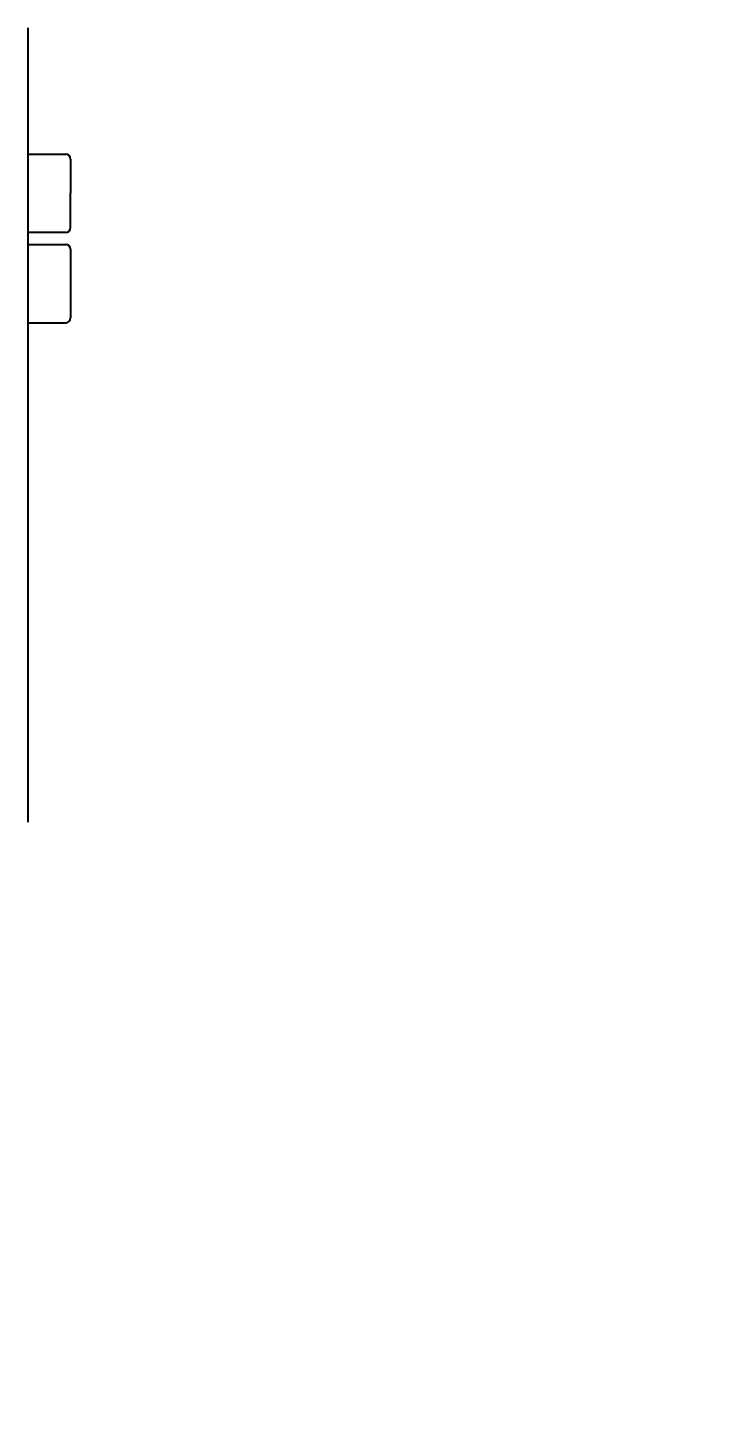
# Model space of a CAD drawing. Extents: x -1201378 to 2367219, y -619313 to 244905.
# Drawn here: x 1262694.5 to 1262873.7, y 142962.9 to 143326.2 of the extents above; entities that cross this region are included whole.
import ezdxf

# ---------------------------------------------------------------- set-up
doc = ezdxf.new("R2010")
doc.units = 0
doc.header["$LTSCALE"] = 1000
doc.layers.get('0').update_dxf_attribs({"linetype": 'CONTINUOUS'})
doc.layers.get('Defpoints').update_dxf_attribs({"linetype": 'CONTINUOUS'})
doc.layers.add('A-LIN-V', color=9, linetype='CONTINUOUS')
doc.layers.add('EWHS5T6M-2', color=7, linetype='CONTINUOUS')
doc.layers.add('S-dim', color=81, linetype='CONTINUOUS', lineweight=0)
doc.styles.add('SS1', font='tj-romans1.shx', dxfattribs={"width": 0.7, "bigfont": 'tj-hztxt1.shx'})
doc.dimstyles.new('S-150-ARCHI', dxfattribs={"dimscale": 150, "dimtxt": 3, "dimasz": 2, "dimexe": 2, "dimexo": 2, "dimgap": 1, "dimtad": 1, "dimdec": 0, "dimzin": 0, "dimdsep": 46, "dimtxsty": 'SS1', "dimblk1": 'TT', "dimblk2": 'TT', "dimsah": 1, "dimcen": 1, "dimclrd": 256, "dimclre": 256, "dimclrt": 256, "dimadec": 0, "dimazin": 0, "dimtfac": 1, "dimtdec": 0, "dimtix": 1, "dimtmove": 2, "dimatfit": 0, "dimldrblk": 'TT', "dimfxl": 2, "dimtolj": 1, "dimtzin": 0, "dimarcsym": 0})

# ---------------------------------------------------------------- blocks, each defined once
blk = doc.blocks.new('b234swerwr-M')
at = {"layer": 'EWHS5T6M-2', "color": 4, "linetype": 'Continuous'}
for p, q in [((1568874.37, 575675.41), (1568874.37, 575620.41)), ((1568874.37, 575675.41), (1568874.37, 575620.41)), ((1568874.37, 575642.41), (1568884.27, 575642.41)), ((1568874.37, 575642.41), (1568884.27, 575642.41)), ((1568885.53, 575641.15), (1568885.53, 575632.2)), ((1568885.53, 575641.15), (1568885.53, 575632.2)), ((1568885.53, 575637.59), (1568885.53, 575637.59)), ((1568885.53, 575637.59), (1568885.53, 575637.59)), ((1568885.53, 575623.24), (1568885.53, 575632.2)), ((1568885.53, 575623.24), (1568885.53, 575632.2)), ((1568884.27, 575621.98), (1568874.37, 575621.98)), ((1568884.27, 575621.98), (1568874.37, 575621.98)), ((1568874.37, 575620.41), (1568874.37, 575475.45)), ((1568874.37, 575620.41), (1568874.37, 575475.45)), ((1568874.37, 575618.84), (1568884.27, 575618.84)), ((1568874.37, 575618.84), (1568884.27, 575618.84)), ((1568885.53, 575617.58), (1568885.53, 575599.67)), ((1568885.53, 575617.58), (1568885.53, 575599.67)), ((1568874.37, 575598.41), (1568884.27, 575598.41)), ((1568874.37, 575598.41), (1568884.27, 575598.41)), ((1568874.37, 575475.45), (1568874.37, 575467.98)), ((1568874.37, 575475.45), (1568874.37, 575467.98))]:
    blk.add_line(p, q, dxfattribs=at)
for centre, start, end in [((1568884.27, 575641.15), 0, 90), ((1568884.27, 575641.15), 0, 90), ((1568884.27, 575623.24), 270, 0), ((1568884.27, 575623.24), 270, 0), ((1568884.27, 575617.58), 0, 90), ((1568884.27, 575617.58), 0, 90), ((1568884.27, 575599.67), 270, 0), ((1568884.27, 575599.67), 270, 0)]:
    blk.add_arc(centre, 1.26, start, end, dxfattribs=at)
blk = doc.blocks.new('TT')
blk.add_line((-0.9686, 0), (0.9686, 0))
at = {"const_width": 0.45}
blk.add_lwpolyline([(-0.4419, -0.4419), (0.4419, 0.4419)], dxfattribs=at)
blk = doc.blocks.new('*D6664')
at = {"layer": 'Defpoints', "color": 0, "transparency": 16777216}
for p in [(1262702.09, 142783.47), (1262702.09, 135283.27), (1263496.89, 135283.27)]:
    blk.add_point(p, dxfattribs=at)
at = {"layer": 'S-dim', "lineweight": -2, "transparency": 16777216}
for p, q in [((1263002.09, 142783.47), (1263796.89, 142783.47)), ((1263496.89, 142483.47), (1263496.89, 135583.27)), ((1263002.09, 135283.27), (1263796.89, 135283.27))]:
    blk.add_line(p, q, dxfattribs=at)
at = {"layer": 'S-dim', "lineweight": -2, "transparency": 16777216, "xscale": 300, "yscale": 300, "zscale": 300}
for p, rotation in [((1263496.89, 142783.47), 90), ((1263496.89, 135283.27), 270)]:
    blk.add_blockref('TT', p, dxfattribs=dict(at, rotation=rotation))
at = {"layer": 'S-dim', "transparency": 16777216, "insert": (1263121.89, 139033.37), "char_height": 450, "attachment_point": 5, "rotation": 90, "style": 'SS1'}
blk.add_mtext('\\A1;7500', dxfattribs=at)

msp = doc.modelspace()

# ---------------------------------------------------------------- block references
at = {"layer": 'A-LIN-V'}
msp.add_blockref('b234swerwr-M', (-306179.85, -432349.22), dxfattribs=at)

# ---------------------------------------------------------------- dimensions: what is measured, and where the dimension line sits
at = {"layer": 'S-dim'}
dim = msp.add_linear_dim(base=(1263496.89, 135283.27), p1=(1262702.09, 142783.47), p2=(1262702.09, 135283.27), angle=90, dimstyle='S-150-ARCHI', dxfattribs=at)
dim.commit()
dim.dimension.update_dxf_attribs({"geometry": '*D6664', "text_midpoint": (1263121.89, 139033.37)})

doc.saveas('drawing.dxf')
